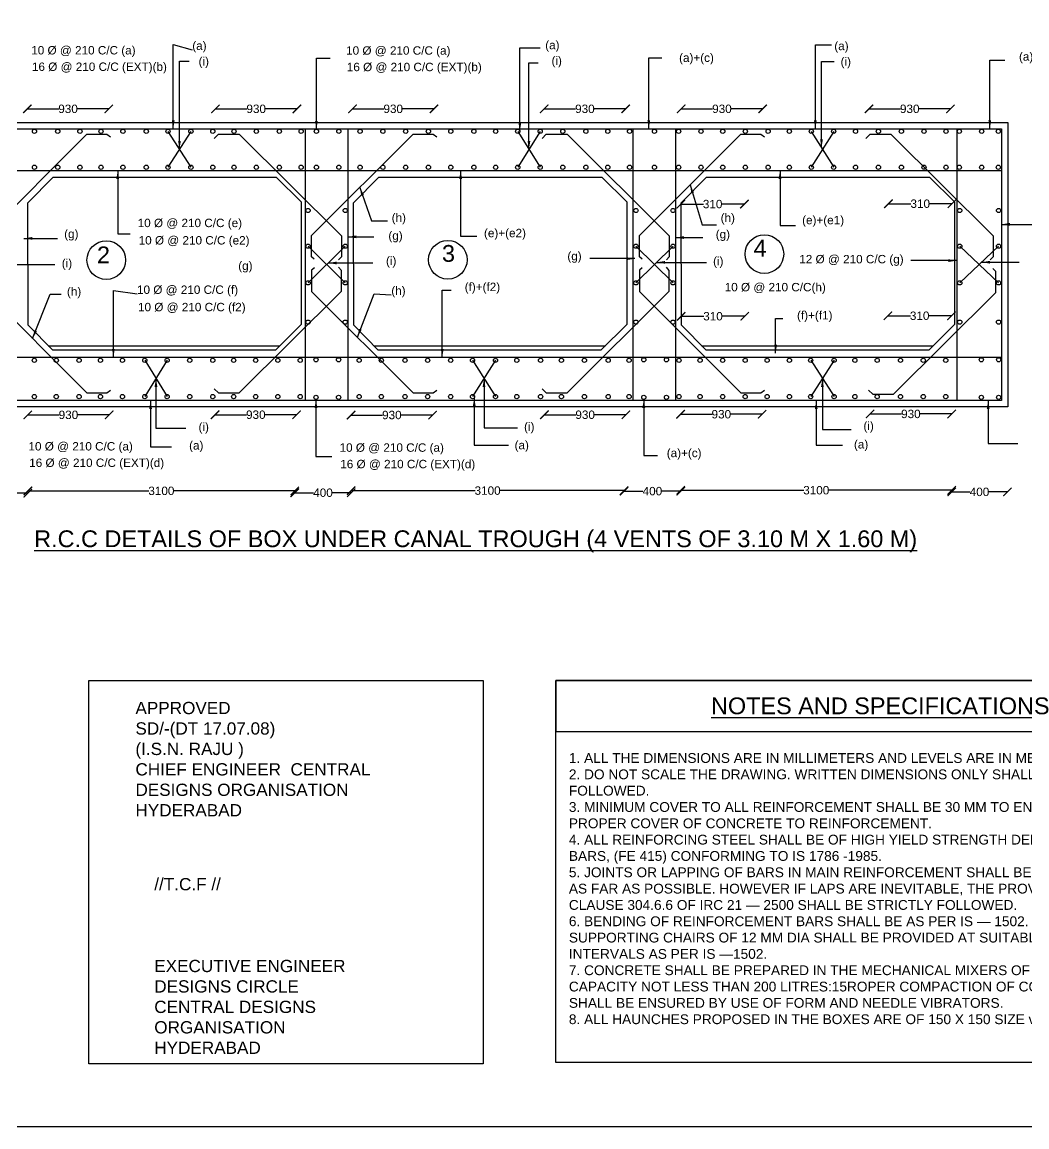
# Model space of a CAD drawing. Header units: millimetres. Extents: x -53248498 to -53239971, y 22140788 to 22147329.
# Drawn here: x -53246510 to -53242917, y 22140788 to 22144736 of the extents above; entities that cross this region are included whole.
import ezdxf

# ---------------------------------------------------------------- set-up
doc = ezdxf.new("R2010")
doc.units = ezdxf.units.MM
doc.header["$MEASUREMENT"] = 0
for name, color, linetype in [('DIMENSION', 7, 'Continuous'), ('DIMENSIONS', 7, 'Continuous'), ('DRAWING', 2, 'Continuous'), ('TEXT', 7, 'Continuous')]:
    doc.layers.add(name, color=color, linetype=linetype)
doc.styles.get("Standard").update_dxf_attribs({"font": 'arial.ttf', "height": 30})
doc.dimstyles.get("Standard").update_dxf_attribs({"dimtxt": 30, "dimasz": 30, "dimexe": 0.18, "dimexo": 0.0625, "dimgap": 0.09, "dimtad": 0, "dimdec": 0, "dimzin": 0, "dimdsep": 46, "dimtxsty": 'Standard', "dimblk": 'ARCHTICK', "dimcen": 0.09, "dimse1": 1, "dimse2": 1, "dimadec": 0, "dimazin": 0, "dimtfac": 1, "dimtdec": 0, "dimtofl": 0, "dimtmove": 0, "dimatfit": 3, "dimfxl": 1, "dimtolj": 1, "dimtzin": 0, "dimarcsym": 0})

# ---------------------------------------------------------------- blocks, each defined once
blk = doc.blocks.new('_ArchTick')
at = {"color": 0, "linetype": 'ByBlock', "const_width": 0.15}
blk.add_lwpolyline([(-0.5, -0.5), (0.5, 0.5)], dxfattribs=at)
blk = doc.blocks.new('*D73')
at = {"layer": 'Defpoints', "color": 0, "transparency": 16777216}
for p in [(-53246491.8, 22144427.1), (-53246200.5, 22144426.4), (-53246200.5, 22144424.5)]:
    blk.add_point(p, dxfattribs=at)
at = {"layer": 'DIMENSION', "color": 0, "lineweight": -2, "transparency": 16777216}
for p, q in [((-53246491.8, 22144426.4), (-53246379.3, 22144426.4)), ((-53246200.5, 22144426.4), (-53246313, 22144426.4))]:
    blk.add_line(p, q, dxfattribs=at)
at = {"layer": 'DIMENSION', "color": 0, "lineweight": -2, "transparency": 16777216, "xscale": 30, "yscale": 30, "zscale": 30, "rotation": 180}
blk.add_blockref('_ArchTick', (-53246491.8, 22144426.4), dxfattribs=at)
at = {"layer": 'DIMENSION', "color": 0, "lineweight": -2, "transparency": 16777216, "xscale": 30, "yscale": 30, "zscale": 30}
blk.add_blockref('_ArchTick', (-53246200.5, 22144426.4), dxfattribs=at)
at = {"layer": 'DIMENSION', "color": 0, "transparency": 16777216, "insert": (-53246346.1, 22144426.4), "char_height": 30, "attachment_point": 5}
blk.add_mtext('\\A1;930', dxfattribs=at)
blk = doc.blocks.new('*D74')
at = {"layer": 'Defpoints', "color": 0, "transparency": 16777216}
for p in [(-53245819, 22144427.1), (-53245527.7, 22144426.4), (-53245527.7, 22144424.5)]:
    blk.add_point(p, dxfattribs=at)
at = {"layer": 'DIMENSION', "color": 0, "lineweight": -2, "transparency": 16777216}
for p, q in [((-53245819, 22144426.4), (-53245706.5, 22144426.4)), ((-53245527.7, 22144426.4), (-53245640.2, 22144426.4))]:
    blk.add_line(p, q, dxfattribs=at)
at = {"layer": 'DIMENSION', "color": 0, "lineweight": -2, "transparency": 16777216, "xscale": 30, "yscale": 30, "zscale": 30, "rotation": 180}
blk.add_blockref('_ArchTick', (-53245819, 22144426.4), dxfattribs=at)
at = {"layer": 'DIMENSION', "color": 0, "lineweight": -2, "transparency": 16777216, "xscale": 30, "yscale": 30, "zscale": 30}
blk.add_blockref('_ArchTick', (-53245527.7, 22144426.4), dxfattribs=at)
at = {"layer": 'DIMENSION', "color": 0, "transparency": 16777216, "insert": (-53245673.3, 22144426.4), "char_height": 30, "attachment_point": 5}
blk.add_mtext('\\A1;930', dxfattribs=at)
blk = doc.blocks.new('*D75')
at = {"layer": 'Defpoints', "color": 0, "transparency": 16777216}
for p in [(-53245329, 22144427.1), (-53245037.6, 22144426.4), (-53245037.6, 22144424.5)]:
    blk.add_point(p, dxfattribs=at)
at = {"layer": 'DIMENSION', "color": 0, "lineweight": -2, "transparency": 16777216}
for p, q in [((-53245329, 22144426.4), (-53245216.5, 22144426.4)), ((-53245037.6, 22144426.4), (-53245150.1, 22144426.4))]:
    blk.add_line(p, q, dxfattribs=at)
at = {"layer": 'DIMENSION', "color": 0, "lineweight": -2, "transparency": 16777216, "xscale": 30, "yscale": 30, "zscale": 30, "rotation": 180}
blk.add_blockref('_ArchTick', (-53245329, 22144426.4), dxfattribs=at)
at = {"layer": 'DIMENSION', "color": 0, "lineweight": -2, "transparency": 16777216, "xscale": 30, "yscale": 30, "zscale": 30}
blk.add_blockref('_ArchTick', (-53245037.6, 22144426.4), dxfattribs=at)
at = {"layer": 'DIMENSION', "color": 0, "transparency": 16777216, "insert": (-53245183.3, 22144426.4), "char_height": 30, "attachment_point": 5}
blk.add_mtext('\\A1;930', dxfattribs=at)
blk = doc.blocks.new('*D76')
at = {"layer": 'Defpoints', "color": 0, "transparency": 16777216}
for p in [(-53244643.5, 22144427.1), (-53244352.2, 22144426.4), (-53244352.2, 22144424.5)]:
    blk.add_point(p, dxfattribs=at)
at = {"layer": 'DIMENSION', "color": 0, "lineweight": -2, "transparency": 16777216}
for p, q in [((-53244643.5, 22144426.4), (-53244531, 22144426.4)), ((-53244352.2, 22144426.4), (-53244464.7, 22144426.4))]:
    blk.add_line(p, q, dxfattribs=at)
at = {"layer": 'DIMENSION', "color": 0, "lineweight": -2, "transparency": 16777216, "xscale": 30, "yscale": 30, "zscale": 30, "rotation": 180}
blk.add_blockref('_ArchTick', (-53244643.5, 22144426.4), dxfattribs=at)
at = {"layer": 'DIMENSION', "color": 0, "lineweight": -2, "transparency": 16777216, "xscale": 30, "yscale": 30, "zscale": 30}
blk.add_blockref('_ArchTick', (-53244352.2, 22144426.4), dxfattribs=at)
at = {"layer": 'DIMENSION', "color": 0, "transparency": 16777216, "insert": (-53244497.9, 22144426.4), "char_height": 30, "attachment_point": 5}
blk.add_mtext('\\A1;930', dxfattribs=at)
blk = doc.blocks.new('*D77')
at = {"layer": 'Defpoints', "color": 0, "transparency": 16777216}
for p in [(-53244153.6, 22144427.1), (-53243862.2, 22144426.4), (-53243862.2, 22144424.5)]:
    blk.add_point(p, dxfattribs=at)
at = {"layer": 'DIMENSION', "color": 0, "lineweight": -2, "transparency": 16777216}
for p, q in [((-53244153.6, 22144426.4), (-53244041.1, 22144426.4)), ((-53243862.2, 22144426.4), (-53243974.7, 22144426.4))]:
    blk.add_line(p, q, dxfattribs=at)
at = {"layer": 'DIMENSION', "color": 0, "lineweight": -2, "transparency": 16777216, "xscale": 30, "yscale": 30, "zscale": 30, "rotation": 180}
blk.add_blockref('_ArchTick', (-53244153.6, 22144426.4), dxfattribs=at)
at = {"layer": 'DIMENSION', "color": 0, "lineweight": -2, "transparency": 16777216, "xscale": 30, "yscale": 30, "zscale": 30}
blk.add_blockref('_ArchTick', (-53243862.2, 22144426.4), dxfattribs=at)
at = {"layer": 'DIMENSION', "color": 0, "transparency": 16777216, "insert": (-53244007.9, 22144426.4), "char_height": 30, "attachment_point": 5}
blk.add_mtext('\\A1;930', dxfattribs=at)
blk = doc.blocks.new('*D78')
at = {"layer": 'Defpoints', "color": 0, "transparency": 16777216}
for p in [(-53243482.1, 22144427.1), (-53243190.7, 22144426.4), (-53243190.7, 22144424.5)]:
    blk.add_point(p, dxfattribs=at)
at = {"layer": 'DIMENSION', "color": 0, "lineweight": -2, "transparency": 16777216}
for p, q in [((-53243482.1, 22144426.4), (-53243369.6, 22144426.4)), ((-53243190.7, 22144426.4), (-53243303.2, 22144426.4))]:
    blk.add_line(p, q, dxfattribs=at)
at = {"layer": 'DIMENSION', "color": 0, "lineweight": -2, "transparency": 16777216, "xscale": 30, "yscale": 30, "zscale": 30, "rotation": 180}
blk.add_blockref('_ArchTick', (-53243482.1, 22144426.4), dxfattribs=at)
at = {"layer": 'DIMENSION', "color": 0, "lineweight": -2, "transparency": 16777216, "xscale": 30, "yscale": 30, "zscale": 30}
blk.add_blockref('_ArchTick', (-53243190.7, 22144426.4), dxfattribs=at)
at = {"layer": 'DIMENSION', "color": 0, "transparency": 16777216, "insert": (-53243336.4, 22144426.4), "char_height": 30, "attachment_point": 5}
blk.add_mtext('\\A1;930', dxfattribs=at)
blk = doc.blocks.new('*D79')
at = {"layer": 'Defpoints', "color": 0, "transparency": 16777216}
for p in [(-53243478, 22143336.7), (-53243186.6, 22143336.1), (-53243186.6, 22143334.1)]:
    blk.add_point(p, dxfattribs=at)
at = {"layer": 'DIMENSION', "color": 0, "lineweight": -2, "transparency": 16777216}
for p, q in [((-53243478, 22143336.1), (-53243365.5, 22143336.1)), ((-53243186.6, 22143336.1), (-53243299.1, 22143336.1))]:
    blk.add_line(p, q, dxfattribs=at)
at = {"layer": 'DIMENSION', "color": 0, "lineweight": -2, "transparency": 16777216, "xscale": 30, "yscale": 30, "zscale": 30, "rotation": 180}
blk.add_blockref('_ArchTick', (-53243478, 22143336.1), dxfattribs=at)
at = {"layer": 'DIMENSION', "color": 0, "lineweight": -2, "transparency": 16777216, "xscale": 30, "yscale": 30, "zscale": 30}
blk.add_blockref('_ArchTick', (-53243186.6, 22143336.1), dxfattribs=at)
at = {"layer": 'DIMENSION', "color": 0, "transparency": 16777216, "insert": (-53243332.3, 22143336.1), "char_height": 30, "attachment_point": 5}
blk.add_mtext('\\A1;930', dxfattribs=at)
blk = doc.blocks.new('*D80')
at = {"layer": 'Defpoints', "color": 0, "transparency": 16777216}
for p in [(-53244155.8, 22143335.6), (-53243864.4, 22143335), (-53243864.4, 22143333)]:
    blk.add_point(p, dxfattribs=at)
at = {"layer": 'DIMENSION', "color": 0, "lineweight": -2, "transparency": 16777216}
for p, q in [((-53244155.8, 22143335), (-53244043.3, 22143335)), ((-53243864.4, 22143335), (-53243976.9, 22143335))]:
    blk.add_line(p, q, dxfattribs=at)
at = {"layer": 'DIMENSION', "color": 0, "lineweight": -2, "transparency": 16777216, "xscale": 30, "yscale": 30, "zscale": 30, "rotation": 180}
blk.add_blockref('_ArchTick', (-53244155.8, 22143335), dxfattribs=at)
at = {"layer": 'DIMENSION', "color": 0, "lineweight": -2, "transparency": 16777216, "xscale": 30, "yscale": 30, "zscale": 30}
blk.add_blockref('_ArchTick', (-53243864.4, 22143335), dxfattribs=at)
at = {"layer": 'DIMENSION', "color": 0, "transparency": 16777216, "insert": (-53244010.1, 22143335), "char_height": 30, "attachment_point": 5}
blk.add_mtext('\\A1;930', dxfattribs=at)
blk = doc.blocks.new('*D81')
at = {"layer": 'Defpoints', "color": 0, "transparency": 16777216}
for p in [(-53244642.7, 22143333.9), (-53244351.4, 22143333.2), (-53244351.4, 22143331.3)]:
    blk.add_point(p, dxfattribs=at)
at = {"layer": 'DIMENSION', "color": 0, "lineweight": -2, "transparency": 16777216}
for p, q in [((-53244642.7, 22143333.2), (-53244530.2, 22143333.2)), ((-53244351.4, 22143333.2), (-53244463.9, 22143333.2))]:
    blk.add_line(p, q, dxfattribs=at)
at = {"layer": 'DIMENSION', "color": 0, "lineweight": -2, "transparency": 16777216, "xscale": 30, "yscale": 30, "zscale": 30, "rotation": 180}
blk.add_blockref('_ArchTick', (-53244642.7, 22143333.2), dxfattribs=at)
at = {"layer": 'DIMENSION', "color": 0, "lineweight": -2, "transparency": 16777216, "xscale": 30, "yscale": 30, "zscale": 30}
blk.add_blockref('_ArchTick', (-53244351.4, 22143333.2), dxfattribs=at)
at = {"layer": 'DIMENSION', "color": 0, "transparency": 16777216, "insert": (-53244497.1, 22143333.2), "char_height": 30, "attachment_point": 5}
blk.add_mtext('\\A1;930', dxfattribs=at)
blk = doc.blocks.new('*D82')
at = {"layer": 'Defpoints', "color": 0, "transparency": 16777216}
for p in [(-53245334, 22143332.9), (-53245042.6, 22143332.2), (-53245042.6, 22143330.2)]:
    blk.add_point(p, dxfattribs=at)
at = {"layer": 'DIMENSION', "color": 0, "lineweight": -2, "transparency": 16777216}
for p, q in [((-53245334, 22143332.2), (-53245221.5, 22143332.2)), ((-53245042.6, 22143332.2), (-53245155.1, 22143332.2))]:
    blk.add_line(p, q, dxfattribs=at)
at = {"layer": 'DIMENSION', "color": 0, "lineweight": -2, "transparency": 16777216, "xscale": 30, "yscale": 30, "zscale": 30, "rotation": 180}
blk.add_blockref('_ArchTick', (-53245334, 22143332.2), dxfattribs=at)
at = {"layer": 'DIMENSION', "color": 0, "lineweight": -2, "transparency": 16777216, "xscale": 30, "yscale": 30, "zscale": 30}
blk.add_blockref('_ArchTick', (-53245042.6, 22143332.2), dxfattribs=at)
at = {"layer": 'DIMENSION', "color": 0, "transparency": 16777216, "insert": (-53245188.3, 22143332.2), "char_height": 30, "attachment_point": 5}
blk.add_mtext('\\A1;930', dxfattribs=at)
blk = doc.blocks.new('*D83')
at = {"layer": 'Defpoints', "color": 0, "transparency": 16777216}
for p in [(-53245820.3, 22143334), (-53245529, 22143333.3), (-53245529, 22143331.4)]:
    blk.add_point(p, dxfattribs=at)
at = {"layer": 'DIMENSION', "color": 0, "lineweight": -2, "transparency": 16777216}
for p, q in [((-53245820.3, 22143333.3), (-53245707.8, 22143333.3)), ((-53245529, 22143333.3), (-53245641.5, 22143333.3))]:
    blk.add_line(p, q, dxfattribs=at)
at = {"layer": 'DIMENSION', "color": 0, "lineweight": -2, "transparency": 16777216, "xscale": 30, "yscale": 30, "zscale": 30, "rotation": 180}
blk.add_blockref('_ArchTick', (-53245820.3, 22143333.3), dxfattribs=at)
at = {"layer": 'DIMENSION', "color": 0, "lineweight": -2, "transparency": 16777216, "xscale": 30, "yscale": 30, "zscale": 30}
blk.add_blockref('_ArchTick', (-53245529, 22143333.3), dxfattribs=at)
at = {"layer": 'DIMENSION', "color": 0, "transparency": 16777216, "insert": (-53245674.7, 22143333.3), "char_height": 30, "attachment_point": 5}
blk.add_mtext('\\A1;930', dxfattribs=at)
blk = doc.blocks.new('*D84')
at = {"layer": 'Defpoints', "color": 0, "transparency": 16777216}
for p in [(-53246490.3, 22143333.4), (-53246199, 22143332.8), (-53246199, 22143330.8)]:
    blk.add_point(p, dxfattribs=at)
at = {"layer": 'DIMENSION', "color": 0, "lineweight": -2, "transparency": 16777216}
for p, q in [((-53246490.3, 22143332.8), (-53246377.8, 22143332.8)), ((-53246199, 22143332.8), (-53246311.5, 22143332.8))]:
    blk.add_line(p, q, dxfattribs=at)
at = {"layer": 'DIMENSION', "color": 0, "lineweight": -2, "transparency": 16777216, "xscale": 30, "yscale": 30, "zscale": 30, "rotation": 180}
blk.add_blockref('_ArchTick', (-53246490.3, 22143332.8), dxfattribs=at)
at = {"layer": 'DIMENSION', "color": 0, "lineweight": -2, "transparency": 16777216, "xscale": 30, "yscale": 30, "zscale": 30}
blk.add_blockref('_ArchTick', (-53246199, 22143332.8), dxfattribs=at)
at = {"layer": 'DIMENSION', "color": 0, "transparency": 16777216, "insert": (-53246344.7, 22143332.8), "char_height": 30, "attachment_point": 5}
blk.add_mtext('\\A1;930', dxfattribs=at)
blk = doc.blocks.new('*D102')
at = {"layer": 'Defpoints', "color": 0, "transparency": 16777216}
for p in [(-53243412.5, 22144087), (-53243185.1, 22144087.4), (-53243185.1, 22144087.4)]:
    blk.add_point(p, dxfattribs=at)
at = {"layer": 'DIMENSION', "color": 0, "lineweight": -2, "transparency": 16777216}
for p, q in [((-53243412.5, 22144087.4), (-53243332, 22144087.4)), ((-53243185.1, 22144087.4), (-53243265.7, 22144087.4))]:
    blk.add_line(p, q, dxfattribs=at)
at = {"layer": 'DIMENSION', "color": 0, "lineweight": -2, "transparency": 16777216, "xscale": 30, "yscale": 30, "zscale": 30, "rotation": 180}
blk.add_blockref('_ArchTick', (-53243412.5, 22144087.4), dxfattribs=at)
at = {"layer": 'DIMENSION', "color": 0, "lineweight": -2, "transparency": 16777216, "xscale": 30, "yscale": 30, "zscale": 30}
blk.add_blockref('_ArchTick', (-53243185.1, 22144087.4), dxfattribs=at)
at = {"layer": 'DIMENSION', "color": 0, "transparency": 16777216, "insert": (-53243298.8, 22144087.4), "char_height": 30, "attachment_point": 5}
blk.add_mtext('\\A1;310', dxfattribs=at)
blk = doc.blocks.new('*D103')
at = {"layer": 'Defpoints', "color": 0, "transparency": 16777216}
for p in [(-53243414.6, 22143686.6), (-53243187.2, 22143686.9), (-53243187.2, 22143686.9)]:
    blk.add_point(p, dxfattribs=at)
at = {"layer": 'DIMENSION', "color": 0, "lineweight": -2, "transparency": 16777216}
for p, q in [((-53243414.6, 22143686.9), (-53243334.1, 22143686.9)), ((-53243187.2, 22143686.9), (-53243267.8, 22143686.9))]:
    blk.add_line(p, q, dxfattribs=at)
at = {"layer": 'DIMENSION', "color": 0, "lineweight": -2, "transparency": 16777216, "xscale": 30, "yscale": 30, "zscale": 30, "rotation": 180}
blk.add_blockref('_ArchTick', (-53243414.6, 22143686.9), dxfattribs=at)
at = {"layer": 'DIMENSION', "color": 0, "lineweight": -2, "transparency": 16777216, "xscale": 30, "yscale": 30, "zscale": 30}
blk.add_blockref('_ArchTick', (-53243187.2, 22143686.9), dxfattribs=at)
at = {"layer": 'DIMENSION', "color": 0, "transparency": 16777216, "insert": (-53243300.9, 22143686.9), "char_height": 30, "attachment_point": 5}
blk.add_mtext('\\A1;310', dxfattribs=at)
blk = doc.blocks.new('*D104')
at = {"layer": 'Defpoints', "color": 0, "transparency": 16777216}
for p in [(-53244153.6, 22143684.9), (-53243926.2, 22143685.2), (-53243926.2, 22143685.2)]:
    blk.add_point(p, dxfattribs=at)
at = {"layer": 'DIMENSION', "color": 0, "lineweight": -2, "transparency": 16777216}
for p, q in [((-53244153.6, 22143685.2), (-53244073.1, 22143685.2)), ((-53243926.2, 22143685.2), (-53244006.8, 22143685.2))]:
    blk.add_line(p, q, dxfattribs=at)
at = {"layer": 'DIMENSION', "color": 0, "lineweight": -2, "transparency": 16777216, "xscale": 30, "yscale": 30, "zscale": 30, "rotation": 180}
blk.add_blockref('_ArchTick', (-53244153.6, 22143685.2), dxfattribs=at)
at = {"layer": 'DIMENSION', "color": 0, "lineweight": -2, "transparency": 16777216, "xscale": 30, "yscale": 30, "zscale": 30}
blk.add_blockref('_ArchTick', (-53243926.2, 22143685.2), dxfattribs=at)
at = {"layer": 'DIMENSION', "color": 0, "transparency": 16777216, "insert": (-53244039.9, 22143685.2), "char_height": 30, "attachment_point": 5}
blk.add_mtext('\\A1;310', dxfattribs=at)
blk = doc.blocks.new('*D105')
at = {"layer": 'Defpoints', "color": 0, "transparency": 16777216}
for p in [(-53244154.9, 22144085.6), (-53243927.5, 22144086), (-53243927.5, 22144086)]:
    blk.add_point(p, dxfattribs=at)
at = {"layer": 'DIMENSION', "color": 0, "lineweight": -2, "transparency": 16777216}
for p, q in [((-53244154.9, 22144086), (-53244074.3, 22144086)), ((-53243927.5, 22144086), (-53244008, 22144086))]:
    blk.add_line(p, q, dxfattribs=at)
at = {"layer": 'DIMENSION', "color": 0, "lineweight": -2, "transparency": 16777216, "xscale": 30, "yscale": 30, "zscale": 30, "rotation": 180}
blk.add_blockref('_ArchTick', (-53244154.9, 22144086), dxfattribs=at)
at = {"layer": 'DIMENSION', "color": 0, "lineweight": -2, "transparency": 16777216, "xscale": 30, "yscale": 30, "zscale": 30}
blk.add_blockref('_ArchTick', (-53243927.5, 22144086), dxfattribs=at)
at = {"layer": 'DIMENSION', "color": 0, "transparency": 16777216, "insert": (-53244041.2, 22144086), "char_height": 30, "attachment_point": 5}
blk.add_mtext('\\A1;310', dxfattribs=at)
blk = doc.blocks.new('*D116')
at = {"layer": 'Defpoints', "color": 0, "transparency": 16777216}
for p in [(-53246691.6, 22143055.2), (-53246489.6, 22143053), (-53246489.6, 22143053)]:
    blk.add_point(p, dxfattribs=at)
at = {"layer": 'DIMENSION', "color": 0, "lineweight": -2, "transparency": 16777216}
for p, q in [((-53246691.6, 22143053), (-53246624.4, 22143053)), ((-53246489.6, 22143053), (-53246556.8, 22143053))]:
    blk.add_line(p, q, dxfattribs=at)
at = {"layer": 'DIMENSION', "color": 0, "lineweight": -2, "transparency": 16777216, "xscale": 30, "yscale": 30, "zscale": 30, "rotation": 180}
blk.add_blockref('_ArchTick', (-53246691.6, 22143053), dxfattribs=at)
at = {"layer": 'DIMENSION', "color": 0, "lineweight": -2, "transparency": 16777216, "xscale": 30, "yscale": 30, "zscale": 30}
blk.add_blockref('_ArchTick', (-53246489.6, 22143053), dxfattribs=at)
at = {"layer": 'DIMENSION', "color": 0, "transparency": 16777216, "insert": (-53246590.6, 22143053), "char_height": 30, "attachment_point": 5}
blk.add_mtext('\\A1;400', dxfattribs=at)
blk = doc.blocks.new('*D117')
at = {"layer": 'Defpoints', "color": 0, "transparency": 16777216}
for p in [(-53246489.6, 22143053), (-53245535.3, 22143061.2), (-53245535.3, 22143055.2)]:
    blk.add_point(p, dxfattribs=at)
at = {"layer": 'DIMENSION', "color": 0, "lineweight": -2, "transparency": 16777216}
for p, q in [((-53246489.6, 22143061.2), (-53246057.2, 22143061.2)), ((-53245535.3, 22143061.2), (-53245967.6, 22143061.2))]:
    blk.add_line(p, q, dxfattribs=at)
at = {"layer": 'DIMENSION', "color": 0, "lineweight": -2, "transparency": 16777216, "xscale": 30, "yscale": 30, "zscale": 30, "rotation": 180}
blk.add_blockref('_ArchTick', (-53246489.6, 22143061.2), dxfattribs=at)
at = {"layer": 'DIMENSION', "color": 0, "lineweight": -2, "transparency": 16777216, "xscale": 30, "yscale": 30, "zscale": 30}
blk.add_blockref('_ArchTick', (-53245535.3, 22143061.2), dxfattribs=at)
at = {"layer": 'DIMENSION', "color": 0, "transparency": 16777216, "insert": (-53246012.4, 22143061.2), "char_height": 30, "attachment_point": 5}
blk.add_mtext('\\A1;3100', dxfattribs=at)
blk = doc.blocks.new('*D118')
at = {"layer": 'Defpoints', "color": 0, "transparency": 16777216}
for p in [(-53245535.3, 22143061.2), (-53245333.5, 22143054.6), (-53245333.5, 22143054.6)]:
    blk.add_point(p, dxfattribs=at)
at = {"layer": 'DIMENSION', "color": 0, "lineweight": -2, "transparency": 16777216}
for p, q in [((-53245535.3, 22143054.6), (-53245468.1, 22143054.6)), ((-53245333.5, 22143054.6), (-53245400.6, 22143054.6))]:
    blk.add_line(p, q, dxfattribs=at)
at = {"layer": 'DIMENSION', "color": 0, "lineweight": -2, "transparency": 16777216, "xscale": 30, "yscale": 30, "zscale": 30, "rotation": 180}
blk.add_blockref('_ArchTick', (-53245535.3, 22143054.6), dxfattribs=at)
at = {"layer": 'DIMENSION', "color": 0, "lineweight": -2, "transparency": 16777216, "xscale": 30, "yscale": 30, "zscale": 30}
blk.add_blockref('_ArchTick', (-53245333.5, 22143054.6), dxfattribs=at)
at = {"layer": 'DIMENSION', "color": 0, "transparency": 16777216, "insert": (-53245434.4, 22143054.6), "char_height": 30, "attachment_point": 5}
blk.add_mtext('\\A1;400', dxfattribs=at)
blk = doc.blocks.new('*D119')
at = {"layer": 'Defpoints', "color": 0, "transparency": 16777216}
for p in [(-53245333.5, 22143054.6), (-53244358, 22143062.1), (-53244358, 22143059.3)]:
    blk.add_point(p, dxfattribs=at)
at = {"layer": 'DIMENSION', "color": 0, "lineweight": -2, "transparency": 16777216}
for p, q in [((-53245333.5, 22143062.1), (-53244890.6, 22143062.1)), ((-53244358, 22143062.1), (-53244800.9, 22143062.1))]:
    blk.add_line(p, q, dxfattribs=at)
at = {"layer": 'DIMENSION', "color": 0, "lineweight": -2, "transparency": 16777216, "xscale": 30, "yscale": 30, "zscale": 30, "rotation": 180}
blk.add_blockref('_ArchTick', (-53245333.5, 22143062.1), dxfattribs=at)
at = {"layer": 'DIMENSION', "color": 0, "lineweight": -2, "transparency": 16777216, "xscale": 30, "yscale": 30, "zscale": 30}
blk.add_blockref('_ArchTick', (-53244358, 22143062.1), dxfattribs=at)
at = {"layer": 'DIMENSION', "color": 0, "transparency": 16777216, "insert": (-53244845.8, 22143062.1), "char_height": 30, "attachment_point": 5}
blk.add_mtext('\\A1;3100', dxfattribs=at)
blk = doc.blocks.new('*D120')
at = {"layer": 'Defpoints', "color": 0, "transparency": 16777216}
for p in [(-53244358, 22143062.1), (-53244155, 22143060.2), (-53244155, 22143057.4)]:
    blk.add_point(p, dxfattribs=at)
at = {"layer": 'DIMENSION', "color": 0, "lineweight": -2, "transparency": 16777216}
for p, q in [((-53244358, 22143060.2), (-53244290.3, 22143060.2)), ((-53244155, 22143060.2), (-53244222.8, 22143060.2))]:
    blk.add_line(p, q, dxfattribs=at)
at = {"layer": 'DIMENSION', "color": 0, "lineweight": -2, "transparency": 16777216, "xscale": 30, "yscale": 30, "zscale": 30, "rotation": 180}
blk.add_blockref('_ArchTick', (-53244358, 22143060.2), dxfattribs=at)
at = {"layer": 'DIMENSION', "color": 0, "lineweight": -2, "transparency": 16777216, "xscale": 30, "yscale": 30, "zscale": 30}
blk.add_blockref('_ArchTick', (-53244155, 22143060.2), dxfattribs=at)
at = {"layer": 'DIMENSION', "color": 0, "transparency": 16777216, "insert": (-53244256.5, 22143060.2), "char_height": 30, "attachment_point": 5}
blk.add_mtext('\\A1;400', dxfattribs=at)
blk = doc.blocks.new('*D121')
at = {"layer": 'Defpoints', "color": 0, "transparency": 16777216}
for p in [(-53244155, 22143057.4), (-53243186.5, 22143063.4), (-53243186.5, 22143063.4)]:
    blk.add_point(p, dxfattribs=at)
at = {"layer": 'DIMENSION', "color": 0, "lineweight": -2, "transparency": 16777216}
for p, q in [((-53244155, 22143063.4), (-53243715.6, 22143063.4)), ((-53243186.5, 22143063.4), (-53243625.9, 22143063.4))]:
    blk.add_line(p, q, dxfattribs=at)
at = {"layer": 'DIMENSION', "color": 0, "lineweight": -2, "transparency": 16777216, "xscale": 30, "yscale": 30, "zscale": 30, "rotation": 180}
blk.add_blockref('_ArchTick', (-53244155, 22143063.4), dxfattribs=at)
at = {"layer": 'DIMENSION', "color": 0, "lineweight": -2, "transparency": 16777216, "xscale": 30, "yscale": 30, "zscale": 30}
blk.add_blockref('_ArchTick', (-53243186.5, 22143063.4), dxfattribs=at)
at = {"layer": 'DIMENSION', "color": 0, "transparency": 16777216, "insert": (-53243670.7, 22143063.4), "char_height": 30, "attachment_point": 5}
blk.add_mtext('\\A1;3100', dxfattribs=at)
blk = doc.blocks.new('*D122')
at = {"layer": 'Defpoints', "color": 0, "transparency": 16777216}
for p in [(-53243186.5, 22143063.4), (-53242987.4, 22143057.5), (-53242987.4, 22143057.5)]:
    blk.add_point(p, dxfattribs=at)
at = {"layer": 'DIMENSION', "color": 0, "lineweight": -2, "transparency": 16777216}
for p, q in [((-53243186.5, 22143057.5), (-53243120.7, 22143057.5)), ((-53242987.4, 22143057.5), (-53243053.1, 22143057.5))]:
    blk.add_line(p, q, dxfattribs=at)
at = {"layer": 'DIMENSION', "color": 0, "lineweight": -2, "transparency": 16777216, "xscale": 30, "yscale": 30, "zscale": 30, "rotation": 180}
blk.add_blockref('_ArchTick', (-53243186.5, 22143057.5), dxfattribs=at)
at = {"layer": 'DIMENSION', "color": 0, "lineweight": -2, "transparency": 16777216, "xscale": 30, "yscale": 30, "zscale": 30}
blk.add_blockref('_ArchTick', (-53242987.4, 22143057.5), dxfattribs=at)
at = {"layer": 'DIMENSION', "color": 0, "transparency": 16777216, "insert": (-53243086.9, 22143057.5), "char_height": 30, "attachment_point": 5}
blk.add_mtext('\\A1;400', dxfattribs=at)

msp = doc.modelspace()

# ---------------------------------------------------------------- linework, layer by layer
at = {"layer": 'DIMENSION', "color": 0}
for points in [[(-53239971.1, 22140788.3), (-53248498.4, 22140788.3), (-53248498.4, 22147237.5), (-53239971.1, 22147237.5)], [(-53244601.3, 22142383.2), (-53242584.8, 22142383.2), (-53242584.8, 22141018.4), (-53244601.3, 22141018.4)], [(-53242584.8, 22142383.2), (-53244601.3, 22142383.2), (-53244601.3, 22142201.4), (-53242584.8, 22142201.4)]]:
    msp.add_lwpolyline(points, close=True, dxfattribs=at)
for centre in [(-53246209.4, 22143885.9), (-53244988.1, 22143887.1), (-53243856.2, 22143907.5)]:
    msp.add_circle(centre, 69.1, dxfattribs=at)
at = {"layer": 'DIMENSIONS', "color": 0}
msp.add_lwpolyline([(-53244861.9, 22141013.9), (-53246272.1, 22141013.9), (-53246272.1, 22142384.1), (-53244861.9, 22142384.1)], close=True, dxfattribs=at)
at = {"layer": 'DRAWING', "color": 0}
for points in [[(-53247862.4, 22144377.7), (-53242985.6, 22144377.7), (-53242985.6, 22143361.5), (-53247862.4, 22143361.5)], [(-53247839.8, 22144355.1), (-53243008.1, 22144355.1), (-53243008.1, 22143384.1), (-53247839.8, 22143384.1)]]:
    msp.add_lwpolyline(points, close=True, dxfattribs=at)
for points in [[(-53245906.8, 22144346), (-53245988.7, 22144217.8)], [(-53245988.7, 22144346), (-53245906.8, 22144217.8)], [(-53245498.3, 22144355.1), (-53245498.3, 22143384.1)], [(-53245345.8, 22144355.1), (-53245345.8, 22143384.1)], [(-53244657.8, 22144346), (-53244738.1, 22144217.8)], [(-53244738.1, 22144346), (-53244657.8, 22144217.8)], [(-53244326, 22144355.1), (-53244326, 22143384.1)], [(-53244173.6, 22144355.1), (-53244173.6, 22143384.1)], [(-53243608.2, 22144346), (-53243688.3, 22144217.8)], [(-53243688.3, 22144346), (-53243608.2, 22144217.8)], [(-53243168.1, 22144355.1), (-53243168.1, 22143384.1)], [(-53243168.1, 22144355.1), (-53243168.1, 22143384.1)], [(-53246632.1, 22143888.9), (-53246641.8, 22143897.4), (-53246641.8, 22143973.3), (-53246278.9, 22144335.9), (-53246207.3, 22144335.9), (-53246194.2, 22144326)], [(-53245823.3, 22144321), (-53245808.2, 22144335.5), (-53245734, 22144335.5), (-53245368.4, 22143972.8), (-53245368.4, 22143898), (-53245378.8, 22143886.4)], [(-53245465.5, 22143888.9), (-53245475.1, 22143897.4), (-53245475.1, 22143973.3), (-53245112.3, 22144335.9), (-53245040.7, 22144335.9), (-53245027.5, 22144326)], [(-53244651.1, 22144321), (-53244636, 22144335.5), (-53244561.7, 22144335.5), (-53244196.2, 22143972.8), (-53244196.2, 22143898), (-53244206.6, 22143886.4)], [(-53244293.2, 22143888.9), (-53244302.9, 22143897.4), (-53244302.9, 22143973.3), (-53243940.1, 22144335.9), (-53243868.5, 22144335.9), (-53243855.3, 22144326)], [(-53243493.1, 22144321), (-53243478, 22144335.5), (-53243403.8, 22144335.5), (-53243038.2, 22143972.8), (-53243038.2, 22143898), (-53243048.6, 22143886.4)], [(-53247839.8, 22144206.2), (-53243008.1, 22144206.2)], [(-53246490.1, 22144090.9), (-53246398.8, 22144182.3), (-53245602.1, 22144182.3), (-53245512.8, 22144093.6), (-53245512.8, 22143656), (-53245604.6, 22143564), (-53246401, 22143564), (-53246488.6, 22143653), (-53246490.1, 22144090.9)], [(-53245325.9, 22144090.9), (-53245234.5, 22144182.3), (-53244437.9, 22144182.3), (-53244348.5, 22144093.6), (-53244348.5, 22143656), (-53244440.4, 22143564), (-53245236.8, 22143564), (-53245324.3, 22143653), (-53245325.9, 22144090.9)], [(-53244153.9, 22144090.9), (-53244062.6, 22144182.3), (-53243265.9, 22144182.3), (-53243176.5, 22144093.6), (-53243176.5, 22143656), (-53243268.4, 22143564), (-53244064.8, 22143564), (-53244152.3, 22143653), (-53244153.9, 22144090.9)], [(-53245355.1, 22143935.7), (-53245487.7, 22143804.6)], [(-53245487.7, 22143935.7), (-53245355.1, 22143804.6)], [(-53244182.8, 22143935.7), (-53244315.5, 22143804.6)], [(-53244315.5, 22143935.7), (-53244182.8, 22143804.6)], [(-53243018.9, 22143935.7), (-53243157.5, 22143804.6)], [(-53243157.5, 22143935.7), (-53243018.9, 22143804.6)], [(-53246632, 22143858.4), (-53246641.7, 22143849.9), (-53246641.7, 22143774), (-53246278.8, 22143411.3), (-53246207.2, 22143411.3), (-53246194.1, 22143421.3)], [(-53245823.2, 22143426.3), (-53245808.1, 22143411.8), (-53245733.9, 22143411.8), (-53245368.3, 22143774.5), (-53245368.3, 22143849.3), (-53245378.7, 22143860.8)], [(-53245465.4, 22143858.4), (-53245475, 22143849.9), (-53245475, 22143774), (-53245112.2, 22143411.3), (-53245040.6, 22143411.3), (-53245027.4, 22143421.3)], [(-53244651, 22143426.3), (-53244635.9, 22143411.8), (-53244561.6, 22143411.8), (-53244196.1, 22143774.5), (-53244196.1, 22143849.3), (-53244206.5, 22143860.8)], [(-53244293.1, 22143858.4), (-53244302.8, 22143849.9), (-53244302.8, 22143774), (-53243939.9, 22143411.3), (-53243868.4, 22143411.3), (-53243855.2, 22143421.3)], [(-53243483.8, 22143421.6), (-53243468.6, 22143407.2), (-53243394.4, 22143407.2), (-53243028.8, 22143769.8), (-53243028.8, 22143844.7), (-53243039.3, 22143856.2)], [(-53246416.6, 22143579.9), (-53245588.8, 22143579.8)], [(-53245252.4, 22143579.9), (-53244424.6, 22143579.8)], [(-53244080.4, 22143579.9), (-53243252.6, 22143579.8)], [(-53247839.8, 22143538.7), (-53243008.1, 22143538.7)], [(-53245991.7, 22143527.8), (-53246071.6, 22143398.3)], [(-53246071.6, 22143527.8), (-53245991.7, 22143398.3)], [(-53244817.6, 22143527.8), (-53244899.7, 22143398.3)], [(-53244899.7, 22143527.8), (-53244817.6, 22143398.3)], [(-53243606.8, 22143527.8), (-53243690.6, 22143398.3)], [(-53243690.6, 22143527.8), (-53243606.8, 22143398.3)]]:
    msp.add_lwpolyline(points, dxfattribs=at)
for centre in [(-53246466.1, 22144346), (-53246382.8, 22144346), (-53246303.6, 22144346), (-53246228.1, 22144346), (-53246149.8, 22144346), (-53246066.5, 22144346), (-53245988.7, 22144346), (-53245906.8, 22144346), (-53245828.4, 22144346), (-53245752.6, 22144346), (-53245672.9, 22144346), (-53245590.6, 22144346), (-53245512.6, 22144346), (-53245458, 22144346), (-53245377.8, 22144346), (-53245301.9, 22144346), (-53245220.4, 22144346), (-53245138.8, 22144346), (-53245057.5, 22144346), (-53244977.5, 22144346), (-53244895, 22144346), (-53244816.9, 22144346), (-53244738.1, 22144346), (-53244657.8, 22144346), (-53244576.9, 22144346), (-53244494.4, 22144346), (-53244416.1, 22144346), (-53244338.1, 22144346), (-53244249.2, 22144346), (-53244162.9, 22144346), (-53244082.8, 22144346), (-53244005, 22144346), (-53243924.2, 22144346), (-53243842.7, 22144346), (-53243766.8, 22144346), (-53243688.3, 22144346), (-53243608.2, 22144346), (-53243530.2, 22144346), (-53243448.3, 22144346), (-53243366.2, 22144346), (-53243285.4, 22144346.2), (-53243206.6, 22144346), (-53243159.1, 22144346), (-53243079, 22144346), (-53243019.4, 22144346), (-53246466.1, 22144217.8), (-53246382.8, 22144217.8), (-53246303.6, 22144217.8), (-53246228.1, 22144217.8), (-53246149.8, 22144217.8), (-53246066.5, 22144217.8), (-53245988.7, 22144217.8), (-53245906.8, 22144217.8), (-53245828.4, 22144217.8), (-53245752.6, 22144217.8), (-53245672.9, 22144217.8), (-53245590.6, 22144217.8), (-53245512.6, 22144217.8), (-53245458, 22144217.8), (-53245377.8, 22144217.8), (-53245301.9, 22144217.8), (-53245220.4, 22144217.8), (-53245138.8, 22144217.8), (-53245057.5, 22144217.8), (-53244977.5, 22144217.8), (-53244895, 22144217.8), (-53244816.9, 22144217.8), (-53244738.1, 22144217.8), (-53244657.8, 22144217.8), (-53244576.9, 22144217.8), (-53244494.4, 22144217.8), (-53244416.1, 22144217.8), (-53244338.1, 22144217.8), (-53244249.2, 22144217.8), (-53244162.9, 22144217.8), (-53244082.8, 22144217.8), (-53244005, 22144217.8), (-53243924.2, 22144217.8), (-53243842.7, 22144217.8), (-53243766.8, 22144217.8), (-53243688.3, 22144217.8), (-53243608.2, 22144217.8), (-53243530.2, 22144217.8), (-53243448.3, 22144217.8), (-53243366.2, 22144217.8), (-53243285.4, 22144218), (-53243206.6, 22144217.8), (-53243159.1, 22144217.8), (-53243079, 22144217.8), (-53243019.4, 22144217.8), (-53245487.7, 22144063.2), (-53245355.1, 22144063.2), (-53244315.5, 22144063.2), (-53244182.8, 22144063.2), (-53243157.5, 22144063.2), (-53243018.9, 22144063.2), (-53245487.7, 22143935.7), (-53245355.1, 22143935.7), (-53244315.5, 22143935.7), (-53244182.8, 22143935.7), (-53243157.5, 22143935.7), (-53243018.9, 22143935.7), (-53245487.7, 22143804.6), (-53245355.1, 22143804.6), (-53244315.5, 22143804.6), (-53244182.8, 22143804.6), (-53243157.5, 22143804.6), (-53243018.9, 22143804.6), (-53245487.7, 22143664.2), (-53245355.1, 22143664.2), (-53244315.5, 22143664.2), (-53244182.8, 22143664.2), (-53243157.5, 22143664.2), (-53243018.9, 22143664.2), (-53246466.5, 22143527.8), (-53246388.2, 22143527.8), (-53246306.7, 22143527.8), (-53246230.1, 22143527.8), (-53246151.5, 22143527.8), (-53246071.6, 22143527.8), (-53245991.7, 22143527.8), (-53245910.9, 22143527.8), (-53245828.5, 22143527.8), (-53245754, 22143527.8), (-53245675, 22143527.8), (-53245595.9, 22143527.8), (-53245516, 22143527.8), (-53245459.5, 22143529.6), (-53245378.6, 22143529.6), (-53245305.1, 22143527.8), (-53245226, 22143527.8), (-53245141.1, 22143527.8), (-53245060.3, 22143527.8), (-53244977.9, 22143527.8), (-53244899.7, 22143527.8), (-53244817.6, 22143527.8), (-53244741.5, 22143527.8), (-53244656.4, 22143527.8), (-53244581.8, 22143527.8), (-53244499.6, 22143527.8), (-53244414.6, 22143527.8), (-53244339.9, 22143527.8), (-53244287.3, 22143529.6), (-53244206.3, 22143529.6), (-53244161.5, 22143527.8), (-53244086.1, 22143527.8), (-53244005.4, 22143527.8), (-53243924.8, 22143527.8), (-53243846.2, 22143527.8), (-53243766.6, 22143527.8), (-53243690.6, 22143527.8), (-53243606.8, 22143527.8), (-53243532.5, 22143527.8), (-53243452.8, 22143527.8), (-53243369.4, 22143527.8), (-53243288, 22143527.8), (-53243207.5, 22143527.8), (-53243080.3, 22143529.6), (-53243018.4, 22143529.6), (-53246466.5, 22143398.3), (-53246388.2, 22143398.3), (-53246306.7, 22143398.3), (-53246230.1, 22143398.3), (-53246151.5, 22143398.3), (-53246071.6, 22143398.3), (-53245991.7, 22143398.3), (-53245910.9, 22143398.3), (-53245828.5, 22143398.3), (-53245754, 22143398.3), (-53245675, 22143398.3), (-53245595.9, 22143398.3), (-53245516, 22143398.3), (-53245459.5, 22143395.4), (-53245378.6, 22143395.4), (-53245305.1, 22143398.3), (-53245226, 22143398.3), (-53245141.1, 22143398.3), (-53245060.3, 22143398.3), (-53244977.9, 22143398.3), (-53244899.7, 22143398.3), (-53244817.6, 22143398.3), (-53244741.5, 22143398.3), (-53244656.4, 22143398.3), (-53244581.8, 22143398.3), (-53244499.6, 22143398.3), (-53244414.6, 22143398.3), (-53244339.9, 22143398.3), (-53244287.3, 22143395.4), (-53244206.3, 22143395.4), (-53244161.5, 22143398.3), (-53244086.1, 22143398.3), (-53244005.4, 22143398.3), (-53243924.8, 22143398.3), (-53243846.2, 22143398.3), (-53243766.6, 22143398.3), (-53243690.6, 22143398.3), (-53243606.8, 22143398.3), (-53243532.5, 22143398.3), (-53243452.8, 22143398.3), (-53243369.4, 22143398.3), (-53243288, 22143398.3), (-53243207.5, 22143398.3), (-53243080.3, 22143395.4), (-53243018.4, 22143395.4)]:
    msp.add_circle(centre, 7.55, dxfattribs=at)

# ---------------------------------------------------------------- texts
at = {"layer": 'DIMENSION', "color": 0, "insert": (-53244555.2, 22142124.1), "char_height": 35, "width": 1900.012, "attachment_point": 1}
msp.add_mtext('1. ALL THE DIMENSIONS ARE IN MILLIMETERS AND LEVELS ARE IN METERS. \\P2. DO NOT SCALE THE DRAWING. WRITTEN DIMENSIONS ONLY SHALL BE FOLLOWED. \\P3. MINIMUM COVER TO ALL REINFORCEMENT SHALL BE 30 MM TO ENSURE PROPER COVER OF CONCRETE TO REINFORCEMENT. \\P4. ALL REINFORCING STEEL SHALL BE OF HIGH YIELD STRENGTH DEFORMED BARS, (FE 415) CONFORMING TO IS 1786 -1985. \\P5. JOINTS OR LAPPING OF BARS IN MAIN REINFORCEMENT SHALL BE AVOIDED AS FAR AS POSSIBLE. HOWEVER IF LAPS ARE INEVITABLE, THE PROVISION IN CLAUSE 304.6.6 OF IRC 21 — 2500 SHALL BE STRICTLY FOLLOWED. \\P6. BENDING OF REINFORCEMENT BARS SHALL BE AS PER IS — 1502. SUPPORTING CHAIRS OF 12 MM DIA SHALL BE PROVIDED AT SUITABLE INTERVALS AS PER IS —1502. \\P7. CONCRETE SHALL BE PREPARED IN THE MECHANICAL MIXERS OF CAPACITY NOT LESS THAN 200 LITRES:15ROPER COMPACTION OF CONCRETE SHALL BE ENSURED BY USE OF FORM AND NEEDLE VIBRATORS. \\P8. ALL HAUNCHES PROPOSED IN THE BOXES ARE OF 150 X 150 SIZE v" ', dxfattribs=at)
at = {"layer": 'DIMENSIONS', "color": 0, "char_height": 43.833, "attachment_point": 1}
for s, insert, width in [('APPROVED \\PSD/-(DT 17.07.08)\\P(I.S.N. RAJU ) \\PCHIEF ENGINEER  CENTRAL DESIGNS ORGANISATION HYDERABAD ', (-53246105.1, 22142307.2), 839.137), ('//T.C.F // \\P\\P\\P\\PEXECUTIVE ENGINEER  \\PDESIGNS CIRCLE  \\PCENTRAL DESIGNS ORGANISATION HYDERABAD', (-53246037.8, 22141677.6), 839.067)]:
    msp.add_mtext(s, dxfattribs=dict(at, insert=insert, width=width))
at = {"layer": 'TEXT', "color": 0}
for s, height, p in [('10 Ø @ 210 C/C (a)', 30, (-53246477.7, 22144620.9)), ('(a)', 30, (-53245901.8, 22144637.1)), ('(a)', 30, (-53244639.8, 22144639.5)), ('(a)', 30, (-53243606.1, 22144636.3)), ('(i)', 30, (-53245879.3, 22144581.3)), ('10 Ø @ 210 C/C (a)', 30, (-53245351.8, 22144620)), ('(i)', 30, (-53244617.3, 22144583.7)), ('(a)+(c)', 30, (-53244161.2, 22144594.3)), ('(a)+(c)', 30, (-53242945.7, 22144598.5)), ('16 Ø @ 210 C/C (EXT)(b)', 30, (-53246475.2, 22144562)), ('16 Ø @ 210 C/C (EXT)(b)', 30, (-53245349.3, 22144561.1)), ('(i)', 30, (-53243583.6, 22144580.5)), ('10 Ø @ 210 C/C (e)', 30, (-53246097.1, 22144003.8)), ('(h)', 30, (-53245188.9, 22144022.7)), ('(h)', 30, (-53244012.5, 22144022.2)), ('(e)+(e1)', 30, (-53243721.2, 22144014.1)), ('(g)', 30, (-53246359.9, 22143964.9)), ('(g)', 30, (-53245200.7, 22143958.5)), ('(e)+(e2)', 30, (-53244858.8, 22143967.7)), ('(g)', 30, (-53244030.2, 22143963.5)), ('10 Ø @ 210 C/C (e2)', 30, (-53246093.6, 22143941.7)), ('4', 60, (-53243895, 22143898.5)), ('2', 60, (-53246242.7, 22143874.6)), ('3', 60, (-53245008.9, 22143879.8)), ('(g)', 30, (-53244560.7, 22143885.4)), ('12 Ø @ 210 C/C (g)', 30, (-53243731.4, 22143874.4)), ('(i)', 30, (-53246368.5, 22143859.9)), ('(g)', 30, (-53245737.5, 22143850.8)), ('(i)', 30, (-53245209.2, 22143868.5)), ('(i)', 30, (-53244039.7, 22143867.3)), ('(h)', 30, (-53246350, 22143758.8)), ('10 Ø @ 210 C/C (f)', 30, (-53246099.5, 22143765.2)), ('(h)', 30, (-53245190.2, 22143761.7)), ('(f)+(f2)', 30, (-53244927.8, 22143775.2)), ('10 Ø @ 210 C/C(h)', 30, (-53243998, 22143774.3)), ('10 Ø @ 210 C/C (f2)', 30, (-53246095.9, 22143703.1)), ('(f)+(f1)', 30, (-53243739.5, 22143673.8)), ('(i)', 30, (-53243502, 22143278.7)), ('(i)', 30, (-53245879.5, 22143274.8)), ('(i)', 30, (-53244715.5, 22143275.8)), ('10 Ø @ 210 C/C (a)', 30, (-53246487.6, 22143205.6)), ('(a)', 30, (-53245913.3, 22143208.9)), ('10 Ø @ 210 C/C (a)', 30, (-53245375.2, 22143201)), ('(a)', 30, (-53244749.3, 22143209.8)), ('(a)', 30, (-53243535.8, 22143212.7)), ('(a)+(c)', 30, (-53244205.3, 22143181.8)), ('16 Ø @ 210 C/C (EXT)(d)', 30, (-53246485, 22143146.7)), ('16 Ø @ 210 C/C (EXT)(d)', 30, (-53245372.7, 22143142.1)), ('%%UR.C.C DETAILS OF BOX UNDER CANAL TROUGH (4 VENTS OF 3.10 M X 1.60 M)', 60, (-53246467.2, 22142860.1)), ('%%UNOTES AND SPECIFICATIONS ', 60, (-53244047, 22142263))]:
    msp.add_text(s, height=height, dxfattribs=at).set_placement(p)

# ---------------------------------------------------------------- dimensions: what is measured, and where the dimension line sits
at = {"layer": 'DIMENSION', "color": 0}
for base, p1, p2, text, picture, middle in [((-53246200.5, 22144426.4), (-53246491.8, 22144427.1), (-53246200.5, 22144424.5), '930', '*D73', (-53246346.1, 22144426.4)), ((-53245527.7, 22144426.4), (-53245819, 22144427.1), (-53245527.7, 22144424.5), '930', '*D74', (-53245673.3, 22144426.4)), ((-53245037.6, 22144426.4), (-53245329, 22144427.1), (-53245037.6, 22144424.5), '930', '*D75', (-53245183.3, 22144426.4)), ((-53244352.2, 22144426.4), (-53244643.5, 22144427.1), (-53244352.2, 22144424.5), '930', '*D76', (-53244497.9, 22144426.4)), ((-53243862.2, 22144426.4), (-53244153.6, 22144427.1), (-53243862.2, 22144424.5), '930', '*D77', (-53244007.9, 22144426.4)), ((-53243190.7, 22144426.4), (-53243482.1, 22144427.1), (-53243190.7, 22144424.5), '930', '*D78', (-53243336.4, 22144426.4)), ((-53243927.5, 22144086), (-53244154.9, 22144085.6), (-53243927.5, 22144086), '310', '*D105', (-53244041.2, 22144086)), ((-53243185.1, 22144087.4), (-53243412.5, 22144087), (-53243185.1, 22144087.4), '310', '*D102', (-53243298.8, 22144087.4)), ((-53243926.2, 22143685.2), (-53244153.6, 22143684.9), (-53243926.2, 22143685.2), '310', '*D104', (-53244039.9, 22143685.2)), ((-53243187.2, 22143686.9), (-53243414.6, 22143686.6), (-53243187.2, 22143686.9), '310', '*D103', (-53243300.9, 22143686.9)), ((-53246199, 22143332.8), (-53246490.3, 22143333.4), (-53246199, 22143330.8), '930', '*D84', (-53246344.7, 22143332.8)), ((-53245529, 22143333.3), (-53245820.3, 22143334), (-53245529, 22143331.4), '930', '*D83', (-53245674.7, 22143333.3)), ((-53245042.6, 22143332.2), (-53245334, 22143332.9), (-53245042.6, 22143330.2), '930', '*D82', (-53245188.3, 22143332.2)), ((-53244351.4, 22143333.2), (-53244642.7, 22143333.9), (-53244351.4, 22143331.3), '930', '*D81', (-53244497.1, 22143333.2)), ((-53243864.4, 22143335), (-53244155.8, 22143335.6), (-53243864.4, 22143333), '930', '*D80', (-53244010.1, 22143335)), ((-53243186.6, 22143336.1), (-53243478, 22143336.7), (-53243186.6, 22143334.1), '930', '*D79', (-53243332.3, 22143336.1)), ((-53246489.6, 22143053), (-53246691.6, 22143055.2), (-53246489.6, 22143053), '400', '*D116', (-53246590.6, 22143053)), ((-53245535.3, 22143061.2), (-53246489.6, 22143053), (-53245535.3, 22143055.2), '3100', '*D117', (-53246012.4, 22143061.2)), ((-53245333.5, 22143054.6), (-53245535.3, 22143061.2), (-53245333.5, 22143054.6), '400', '*D118', (-53245434.4, 22143054.6)), ((-53244358, 22143062.1), (-53245333.5, 22143054.6), (-53244358, 22143059.3), '3100', '*D119', (-53244845.8, 22143062.1)), ((-53244155, 22143060.2), (-53244358, 22143062.1), (-53244155, 22143057.4), '400', '*D120', (-53244256.5, 22143060.2)), ((-53243186.5, 22143063.4), (-53244155, 22143057.4), (-53243186.5, 22143063.4), '3100', '*D121', (-53243670.7, 22143063.4)), ((-53242987.4, 22143057.5), (-53243186.5, 22143063.4), (-53242987.4, 22143057.5), '400', '*D122', (-53243086.9, 22143057.5))]:
    dim = msp.add_linear_dim(base=base, p1=p1, p2=p2, text=text, dimstyle='Standard', dxfattribs=at)
    dim.commit()
    dim.dimension.update_dxf_attribs({"geometry": picture, "text_midpoint": middle})

# ---------------------------------------------------------------- leaders
for points in [[(-53245969.9, 22144355.1), (-53245969.9, 22144656.1), (-53245901.8, 22144637.1)], [(-53243673.9, 22144355.1), (-53243673.9, 22144654.8), (-53243616.2, 22144654.8)], [(-53244730.5, 22144346), (-53244730.5, 22144644.1), (-53244657.9, 22144644.1)], [(-53245947.7, 22144281.9), (-53245947.7, 22144596.5), (-53245912.5, 22144596.5)], [(-53245458, 22144353.6), (-53245458, 22144607.6), (-53245408.4, 22144607.6)], [(-53244698, 22144281.9), (-53244698, 22144590.4), (-53244665.5, 22144590.4)], [(-53244269.5, 22144355.1), (-53244269.5, 22144608.3), (-53244223.2, 22144608.3)], [(-53243651.9, 22144287.8), (-53243651.9, 22144595.3), (-53243606.2, 22144595.3)], [(-53243050.1, 22144355.1), (-53243050.1, 22144599.9), (-53242996.3, 22144599.9)], [(-53246168.4, 22144206.2), (-53246168.4, 22143979.8), (-53246124.3, 22143979.8)], [(-53244942.3, 22144206.2), (-53244942.3, 22143971.2), (-53244884.2, 22143971.2)], [(-53243800.2, 22144206.2), (-53243800.2, 22144009.2), (-53243744.7, 22144009.2)], [(-53245302.8, 22144145.5), (-53245260.7, 22144025.7), (-53245203.3, 22144025.7)], [(-53244121.5, 22144154.6), (-53244078.3, 22144012.2), (-53244027.8, 22144012.2)], [(-53243008.1, 22144013.7), (-53242857.6, 22144013.7)], [(-53246503.7, 22143963.5), (-53246383.6, 22143963.5)], [(-53245345.8, 22143969.1), (-53245252.1, 22143969.1)], [(-53244173.6, 22143966.5), (-53244076.6, 22143966.5)], [(-53246588, 22143870.1), (-53246393.4, 22143870.1)], [(-53245415.9, 22143875.6), (-53245256.2, 22143875.6)], [(-53244318.8, 22143891.1), (-53244480.6, 22143891.1)], [(-53244241.3, 22143877.9), (-53244063.1, 22143877.9)], [(-53243168.1, 22143884.2), (-53243332, 22143884.2)], [(-53243079.6, 22143878.3), (-53242944.8, 22143878.3)], [(-53246473, 22143605.4), (-53246410.3, 22143764.7), (-53246370.2, 22143764.7)], [(-53246183.9, 22143538.7), (-53246183.9, 22143777.3), (-53246099.5, 22143765.2)], [(-53245311.5, 22143610.5), (-53245251.9, 22143765.8), (-53245190.2, 22143761.7)], [(-53245008.1, 22143538.7), (-53245008.1, 22143778.9), (-53244976.2, 22143778.9)], [(-53243816, 22143553.5), (-53243816, 22143677.5), (-53243789.7, 22143677.5)], [(-53246031.7, 22143463), (-53246031.7, 22143284.9), (-53245925, 22143284.9)], [(-53244858.7, 22143463), (-53244858.7, 22143286.8), (-53244739.4, 22143286.8)], [(-53243648.7, 22143463), (-53243648.7, 22143280.9), (-53243546, 22143280.9)], [(-53244893.5, 22143394), (-53244893.5, 22143224.4), (-53244770.6, 22143224.4)], [(-53246050.8, 22143384.1), (-53246050.8, 22143218.7), (-53245975.7, 22143218.7)], [(-53245459.5, 22143387.8), (-53245459.5, 22143184.5), (-53245402.7, 22143184.5)], [(-53244287.3, 22143387.8), (-53244287.3, 22143187.2), (-53244237.8, 22143187.2)], [(-53243670.8, 22143384.1), (-53243670.8, 22143224.4), (-53243577.2, 22143224.4)], [(-53243055.9, 22143384.1), (-53243055.9, 22143231.1), (-53242950.4, 22143231.1)]]:
    msp.add_leader(points, dimstyle='Standard', override={"dimgap": 0.09, "dimtad": 0}, dxfattribs=at)

doc.saveas('drawing.dxf')
